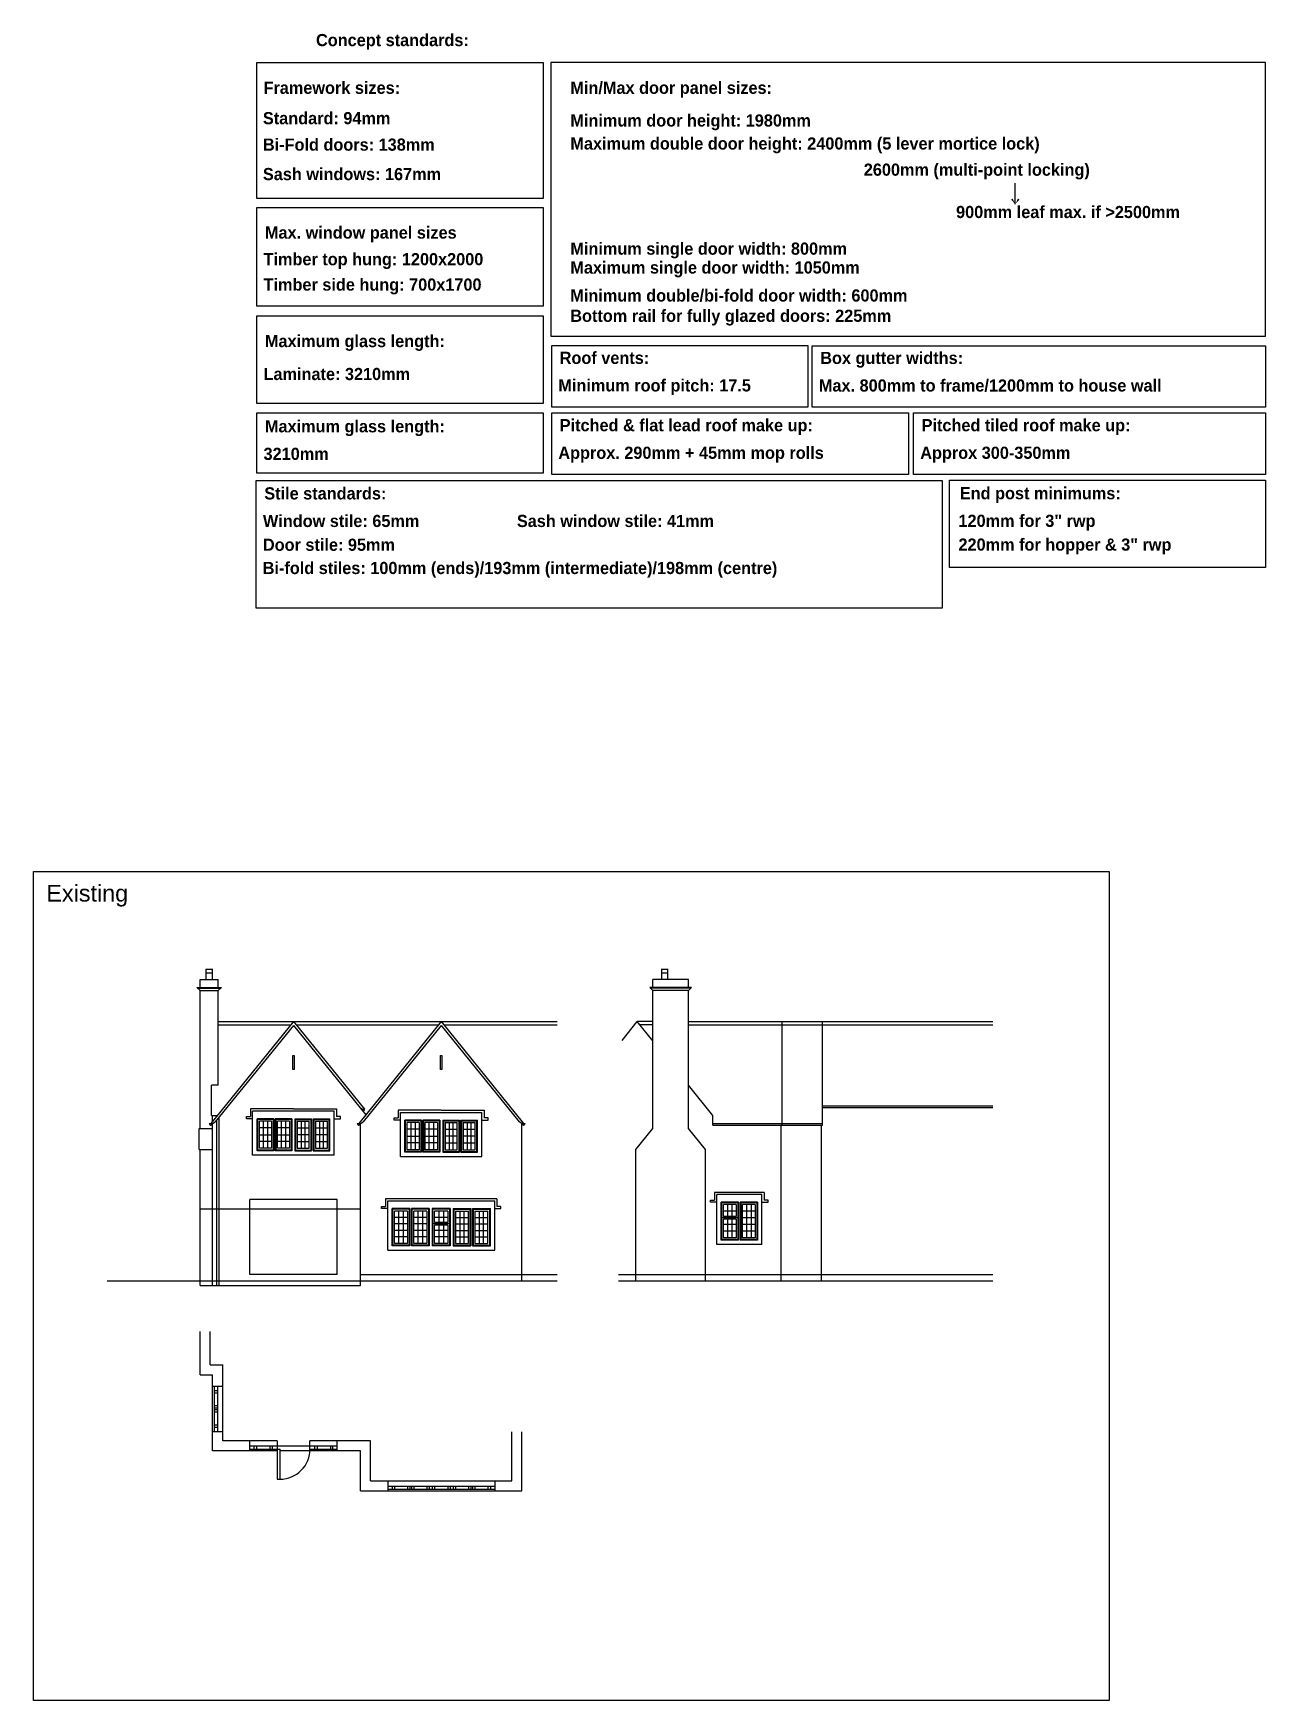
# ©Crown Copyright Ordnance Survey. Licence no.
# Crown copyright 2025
# Model space of a CAD drawing. Header units: millimetres. Extents: x -38686 to 870903, y -23218 to 232707.
# Drawn here: x -38686 to -1821, y -23218 to 26667 of the extents above; entities that cross this region are included whole.
import ezdxf

# ---------------------------------------------------------------- set-up
doc = ezdxf.new("R2010")
doc.units = ezdxf.units.MM
doc.header["$LTSCALE"] = 10
doc.linetypes.add('DASHED', pattern=[19.05, 12.7, -6.35])
for name, color, linetype in [('40 - Detail Outline', 142, 'Continuous'), ('Map', 7, 'Continuous'), ('Site Locations', 7, 'Continuous')]:
    doc.layers.add(name, color=color, linetype=linetype)
doc.styles.add('MtXpl_Adobe_Caslon_P', font='')
doc.styles.get("Standard").update_dxf_attribs({"font": 'arial.ttf'})
doc.styles.get('MtXpl_Adobe_Caslon_P').set_extended_font_data('Adobe Caslon Pro Bold')

msp = doc.modelspace()

# ---------------------------------------------------------------- linework, layer by layer
at = {"layer": 'Map', "color": 143, "ltscale": 10, "true_color": 0x7aafdf}
for p, q in [((-33529.718, -1333.452), (-33321.108, -1333.452)), ((-33514.718, -1640.152), (-33514.718, -1333.452)), ((-33514.718, -1438.095), (-33336.108, -1438.095)), ((-33336.108, -1333.452), (-33336.108, -1640.152)), ((-19903.808, -1333.452), (-19695.197, -1333.452)), ((-19888.808, -1640.152), (-19888.808, -1333.452)), ((-19888.808, -1438.095), (-19710.197, -1438.095)), ((-19710.197, -1333.452), (-19710.197, -1640.152)), ((-33791.456, -1878.205), (-33059.371, -1878.205)), ((-33696.917, -1972.744), (-33791.456, -1878.205)), ((-33767.19, -1902.471), (-33083.636, -1902.471)), ((-33696.917, -1878.205), (-33696.917, -1640.152)), ((-33696.917, -1640.152), (-33153.909, -1640.152)), ((-33696.917, -6099.081), (-33696.917, -1972.744)), ((-33696.917, -1972.744), (-33153.909, -1972.744)), ((-33153.909, -1878.205), (-33153.909, -1640.152)), ((-33153.909, -1972.744), (-33059.371, -1878.205)), ((-33153.909, -4799.084), (-33153.909, -1972.744)), ((-18992.892, -1878.205), (-20248.477, -1878.205)), ((-20153.939, -1972.744), (-20248.477, -1878.205)), ((-19017.157, -1902.471), (-20224.212, -1902.471)), ((-19087.43, -1640.152), (-20153.939, -1640.152)), ((-20153.939, -1878.205), (-20153.939, -1640.152)), ((-19087.43, -1972.744), (-20153.939, -1972.744)), ((-20153.939, -6099.081), (-20153.939, -1972.744)), ((-19087.43, -1878.205), (-19087.43, -1640.152)), ((-19087.43, -1972.744), (-18992.892, -1878.205)), ((-19087.43, -6099.081), (-19087.43, -1972.744)), ((-30904.917, -2898.464), (-33377.914, -5947.732)), ((-33153.909, -2898.464), (-23010.978, -2898.464)), ((-30904.917, -2898.464), (-28776.555, -5522.788)), ((-26484.917, -2898.464), (-28950.914, -5947.732)), ((-26484.917, -2898.464), (-24018.92, -5947.732)), ((-21075.706, -3463.045), (-20620.35, -2898.464)), ((-20153.939, -2898.464), (-20620.35, -2898.464)), ((-20153.939, -3476.753), (-20620.35, -2898.464)), ((-19087.43, -2898.464), (-15080.4, -2898.464)), ((-16280.4, -5997.732), (-16280.4, -2898.464)), ((-15080.4, -5997.732), (-15080.4, -2898.464)), ((-30904.917, -3017.509), (-33244.273, -5901.994)), ((-33153.909, -2998.464), (-30982.903, -2998.464)), ((-30904.917, -3017.509), (-28739.99, -5686.919)), ((-30826.931, -2998.464), (-26562.677, -2998.464)), ((-26484.917, -3017.977), (-28817.273, -5901.994)), ((-26484.917, -3017.977), (-24152.561, -5901.994)), ((-26407.157, -2998.464), (-23010.978, -2998.464)), ((-20153.939, -2998.464), (-20539.697, -2998.464)), ((-19087.43, -2998.464), (-15080.4, -2998.464)), ((-33351.917, -5706.504), (-33351.917, -4799.084)), ((-33153.909, -4799.084), (-33351.917, -4799.084)), ((-18355.563, -5706.504), (-19087.43, -4799.084)), ((-33421.917, -5947.732), (-33321.917, -5947.732)), ((-33351.917, -5706.504), (-33182.275, -5706.504)), ((-33321.917, -5878.686), (-33321.917, -5706.504)), ((-33321.917, -5947.732), (-33244.273, -5901.994)), ((-33321.917, -10797.732), (-33321.917, -5947.732)), ((-33191.917, -10797.732), (-33191.917, -5837.438)), ((-33129.917, -10797.732), (-33129.917, -5760.991)), ((-32312.628, -5807.732), (-32312.628, -5742.732)), ((-32312.628, -5742.732), (-32189.917, -5742.732)), ((-32124.917, -5807.732), (-32312.628, -5807.732)), ((-30904.917, -5512.732), (-32189.917, -5512.732)), ((-32189.917, -5512.732), (-32189.917, -5742.732)), ((-29684.917, -5577.732), (-32124.917, -5577.732)), ((-32124.917, -6892.732), (-32124.917, -5577.732)), ((-31494.917, -5807.732), (-31994.917, -5807.732)), ((-31994.917, -6762.732), (-31994.917, -5807.732)), ((-31514.917, -5827.732), (-31974.917, -5827.732)), ((-31974.917, -6742.732), (-31974.917, -5827.732)), ((-31564.917, -5877.732), (-31924.917, -5877.732)), ((-31924.917, -6692.732), (-31924.917, -5877.732)), ((-31804.917, -6692.732), (-31804.917, -5877.732)), ((-31684.917, -5877.732), (-31684.917, -6692.732)), ((-31564.917, -5877.732), (-31564.917, -6692.732)), ((-31514.917, -5827.732), (-31514.917, -6742.732)), ((-31494.917, -5807.732), (-31494.917, -6762.732)), ((-30949.917, -5807.732), (-31449.917, -5807.732)), ((-31449.917, -5807.732), (-31449.917, -6762.732)), ((-30969.917, -5827.732), (-31429.917, -5827.732)), ((-31429.917, -5827.732), (-31429.917, -6742.732)), ((-31019.917, -5877.732), (-31379.917, -5877.732)), ((-31379.917, -6692.732), (-31379.917, -5877.732)), ((-31259.917, -6692.732), (-31259.917, -5877.732)), ((-31139.917, -5877.732), (-31139.917, -6692.732)), ((-31019.917, -5877.732), (-31019.917, -6692.732)), ((-30969.917, -5827.732), (-30969.917, -6742.732)), ((-30949.917, -5807.732), (-30949.917, -6762.732)), ((-30904.917, -5512.732), (-29619.917, -5512.732)), ((-30859.917, -5807.732), (-30359.917, -5807.732)), ((-30859.917, -5807.732), (-30859.917, -6762.732)), ((-30839.917, -5827.732), (-30379.917, -5827.732)), ((-30839.917, -5827.732), (-30839.917, -6742.732)), ((-30789.917, -5877.732), (-30429.917, -5877.732)), ((-30789.917, -5877.732), (-30789.917, -6692.732)), ((-30669.917, -5877.732), (-30669.917, -6692.732)), ((-30549.917, -6692.732), (-30549.917, -5877.732)), ((-30429.917, -6692.732), (-30429.917, -5877.732)), ((-30379.917, -5827.732), (-30379.917, -6742.732)), ((-30359.917, -5807.732), (-30359.917, -6762.732)), ((-30314.917, -5807.732), (-29814.917, -5807.732)), ((-30314.917, -5807.732), (-30314.917, -6762.732)), ((-30294.917, -5827.732), (-29834.917, -5827.732)), ((-30294.917, -5827.732), (-30294.917, -6742.732)), ((-30244.917, -5877.732), (-29884.917, -5877.732)), ((-30244.917, -5877.732), (-30244.917, -6692.732)), ((-30124.917, -5877.732), (-30124.917, -6692.732)), ((-30004.917, -6692.732), (-30004.917, -5877.732)), ((-29884.917, -6692.732), (-29884.917, -5877.732)), ((-29834.917, -6742.732), (-29834.917, -5827.732)), ((-29814.917, -6762.732), (-29814.917, -5807.732)), ((-29684.917, -6892.732), (-29684.917, -5577.732)), ((-29684.917, -5807.732), (-29497.206, -5807.732)), ((-29619.917, -5512.732), (-29619.917, -5742.732)), ((-29497.206, -5742.732), (-29619.917, -5742.732)), ((-29497.206, -5807.732), (-29497.206, -5742.732)), ((-28994.917, -5947.732), (-28894.917, -5947.732)), ((-28776.802, -5565.467), (-28894.917, -5495.89)), ((-28894.917, -5947.732), (-28817.273, -5901.994)), ((-28894.917, -10797.732), (-28894.917, -5947.732)), ((-28776.802, -5565.467), (-28776.555, -5522.788)), ((-27892.628, -5847.732), (-27892.628, -5782.732)), ((-27892.628, -5782.732), (-27769.917, -5782.732)), ((-27704.917, -5847.732), (-27892.628, -5847.732)), ((-26484.917, -5552.732), (-27769.917, -5552.732)), ((-27769.917, -5552.732), (-27769.917, -5782.732)), ((-27704.917, -5617.732), (-25264.917, -5617.732)), ((-27704.917, -6932.732), (-27704.917, -5617.732)), ((-27074.917, -5847.732), (-27574.917, -5847.732)), ((-27574.917, -6802.732), (-27574.917, -5847.732)), ((-27094.917, -5867.732), (-27554.917, -5867.732)), ((-27554.917, -6782.732), (-27554.917, -5867.732)), ((-27144.917, -5917.732), (-27504.917, -5917.732)), ((-27504.917, -6732.732), (-27504.917, -5917.732)), ((-27384.917, -6732.732), (-27384.917, -5917.732)), ((-27264.917, -5917.732), (-27264.917, -6732.732)), ((-27144.917, -5917.732), (-27144.917, -6732.732)), ((-27094.917, -5867.732), (-27094.917, -6782.732)), ((-27074.917, -5847.732), (-27074.917, -6802.732)), ((-26529.917, -5847.732), (-27029.917, -5847.732)), ((-27029.917, -5847.732), (-27029.917, -6802.732)), ((-26549.917, -5867.732), (-27009.917, -5867.732)), ((-27009.917, -5867.732), (-27009.917, -6782.732)), ((-26599.917, -5917.732), (-26959.917, -5917.732)), ((-26959.917, -6732.732), (-26959.917, -5917.732)), ((-26839.917, -6732.732), (-26839.917, -5917.732)), ((-26719.917, -5917.732), (-26719.917, -6732.732)), ((-26599.917, -5917.732), (-26599.917, -6732.732)), ((-26549.917, -5867.732), (-26549.917, -6782.732)), ((-26529.917, -5847.732), (-26529.917, -6802.732)), ((-26484.917, -5552.732), (-25199.917, -5552.732)), ((-26439.917, -5847.732), (-25939.917, -5847.732)), ((-26439.917, -5847.732), (-26439.917, -6802.732)), ((-26419.917, -5867.732), (-25959.917, -5867.732)), ((-26419.917, -5867.732), (-26419.917, -6782.732)), ((-26369.917, -5917.732), (-26009.917, -5917.732)), ((-26369.917, -5917.732), (-26369.917, -6732.732)), ((-26249.917, -5917.732), (-26249.917, -6732.732)), ((-26129.917, -6732.732), (-26129.917, -5917.732)), ((-26009.917, -6732.732), (-26009.917, -5917.732)), ((-25959.917, -5867.732), (-25959.917, -6782.732)), ((-25939.917, -5847.732), (-25939.917, -6802.732)), ((-25894.917, -5847.732), (-25394.917, -5847.732)), ((-25894.917, -5847.732), (-25894.917, -6802.732)), ((-25874.917, -5867.732), (-25414.917, -5867.732)), ((-25874.917, -5867.732), (-25874.917, -6782.732)), ((-25824.917, -5917.732), (-25464.917, -5917.732)), ((-25824.917, -5917.732), (-25824.917, -6732.732)), ((-25704.917, -5917.732), (-25704.917, -6732.732)), ((-25584.917, -6732.732), (-25584.917, -5917.732)), ((-25464.917, -6732.732), (-25464.917, -5917.732)), ((-25414.917, -6782.732), (-25414.917, -5867.732)), ((-25394.917, -6802.732), (-25394.917, -5847.732)), ((-25264.917, -6932.732), (-25264.917, -5617.732)), ((-25264.917, -5847.732), (-25077.206, -5847.732)), ((-25199.917, -5552.732), (-25199.917, -5782.732)), ((-25077.206, -5782.732), (-25199.917, -5782.732)), ((-25077.206, -5847.732), (-25077.206, -5782.732)), ((-24074.917, -5947.732), (-24152.561, -5901.994)), ((-24074.917, -10657.732), (-24074.917, -5947.732)), ((-24074.917, -5947.732), (-23974.917, -5947.732)), ((-18355.563, -5997.732), (-18355.563, -5706.504)), ((-18355.563, -5947.732), (-16280.4, -5947.732)), ((-16280.4, -5947.732), (-15080.4, -5947.732)), ((-33726.917, -6099.081), (-33321.917, -6099.081)), ((-33726.917, -6727.732), (-33726.917, -6099.081)), ((-31564.917, -6081.482), (-31924.917, -6081.482)), ((-31924.917, -6285.232), (-31564.917, -6285.232)), ((-31019.917, -6081.482), (-31379.917, -6081.482)), ((-31379.917, -6285.232), (-31019.917, -6285.232)), ((-30789.917, -6081.482), (-30429.917, -6081.482)), ((-30429.917, -6285.232), (-30789.917, -6285.232)), ((-30244.917, -6081.482), (-29884.917, -6081.482)), ((-29884.917, -6285.232), (-30244.917, -6285.232)), ((-27144.917, -6121.482), (-27504.917, -6121.482)), ((-27504.917, -6325.232), (-27144.917, -6325.232)), ((-26599.917, -6121.482), (-26959.917, -6121.482)), ((-26959.917, -6325.232), (-26599.917, -6325.232)), ((-26369.917, -6121.482), (-26009.917, -6121.482)), ((-26009.917, -6325.232), (-26369.917, -6325.232)), ((-25824.917, -6121.482), (-25464.917, -6121.482)), ((-25464.917, -6325.232), (-25824.917, -6325.232)), ((-20660.969, -6727.732), (-20153.939, -6099.081)), ((-18580.4, -6727.732), (-19087.43, -6099.081)), ((-18355.563, -5997.732), (-16280.4, -5997.732)), ((-16310.4, -10657.732), (-16310.4, -5997.732)), ((-16280.4, -5997.732), (-15080.4, -5997.732)), ((-15110.4, -10657.732), (-15110.4, -5997.732)), ((-33726.917, -6727.732), (-33321.917, -6727.732)), ((-33696.917, -10797.732), (-33696.917, -6727.732)), ((-29684.917, -6892.732), (-32124.917, -6892.732)), ((-31494.917, -6762.732), (-31994.917, -6762.732)), ((-31514.917, -6742.732), (-31974.917, -6742.732)), ((-31564.917, -6488.982), (-31924.917, -6488.982)), ((-31564.917, -6692.732), (-31924.917, -6692.732)), ((-30949.917, -6762.732), (-31449.917, -6762.732)), ((-30969.917, -6742.732), (-31429.917, -6742.732)), ((-31019.917, -6488.982), (-31379.917, -6488.982)), ((-31019.917, -6692.732), (-31379.917, -6692.732)), ((-30859.917, -6762.732), (-30359.917, -6762.732)), ((-30839.917, -6742.732), (-30379.917, -6742.732)), ((-30789.917, -6488.982), (-30429.917, -6488.982)), ((-30789.917, -6692.732), (-30429.917, -6692.732)), ((-30314.917, -6762.732), (-29814.917, -6762.732)), ((-30294.917, -6742.732), (-29834.917, -6742.732)), ((-30244.917, -6488.982), (-29884.917, -6488.982)), ((-30244.917, -6692.732), (-29884.917, -6692.732)), ((-27704.917, -6932.732), (-25264.917, -6932.732)), ((-27074.917, -6802.732), (-27574.917, -6802.732)), ((-27094.917, -6782.732), (-27554.917, -6782.732)), ((-27144.917, -6528.982), (-27504.917, -6528.982)), ((-27144.917, -6732.732), (-27504.917, -6732.732)), ((-26529.917, -6802.732), (-27029.917, -6802.732)), ((-26549.917, -6782.732), (-27009.917, -6782.732)), ((-26599.917, -6528.982), (-26959.917, -6528.982)), ((-26599.917, -6732.732), (-26959.917, -6732.732)), ((-26439.917, -6802.732), (-25939.917, -6802.732)), ((-26419.917, -6782.732), (-25959.917, -6782.732)), ((-26369.917, -6528.982), (-26009.917, -6528.982)), ((-26369.917, -6732.732), (-26009.917, -6732.732)), ((-25894.917, -6802.732), (-25394.917, -6802.732)), ((-25874.917, -6782.732), (-25414.917, -6782.732)), ((-25824.917, -6528.982), (-25464.917, -6528.982)), ((-25824.917, -6732.732), (-25464.917, -6732.732)), ((-20660.969, -10657.732), (-20660.969, -6727.732)), ((-18580.4, -10657.732), (-18580.4, -6727.732)), ((-32209.917, -10467.732), (-32209.917, -8227.732)), ((-29599.917, -8227.732), (-32209.917, -8227.732)), ((-29599.917, -10467.732), (-29599.917, -8227.732)), ((-28272.628, -8497.732), (-28272.628, -8432.732)), ((-28272.628, -8432.732), (-28149.917, -8432.732)), ((-24819.917, -8202.732), (-28149.917, -8202.732)), ((-28149.917, -8202.732), (-28149.917, -8432.732)), ((-28084.917, -8267.732), (-24884.917, -8267.732)), ((-28084.917, -9737.732), (-28084.917, -8267.732)), ((-24884.917, -9737.732), (-24884.917, -8267.732)), ((-24819.917, -8202.732), (-24819.917, -8432.732)), ((-24697.206, -8432.732), (-24819.917, -8432.732)), ((-24697.206, -8497.732), (-24697.206, -8432.732)), ((-18428.111, -8307.732), (-18428.111, -8242.732)), ((-18428.111, -8242.732), (-18305.4, -8242.732)), ((-18240.4, -8307.732), (-18428.111, -8307.732)), ((-16825.4, -8012.732), (-18305.4, -8012.732)), ((-18305.4, -8012.732), (-18305.4, -8242.732)), ((-18240.4, -9567.732), (-18240.4, -8077.732)), ((-16890.4, -8077.732), (-18240.4, -8077.732)), ((-17590.4, -8307.732), (-18110.4, -8307.732)), ((-18110.4, -9437.732), (-18110.4, -8307.732)), ((-17610.4, -8327.732), (-18090.4, -8327.732)), ((-18090.4, -9417.732), (-18090.4, -8327.732)), ((-17660.4, -8377.732), (-18040.4, -8377.732)), ((-18040.4, -8733.732), (-18040.4, -8377.732)), ((-17913.733, -8733.732), (-17913.733, -8377.732)), ((-17787.067, -8377.732), (-17787.067, -8733.732)), ((-17660.4, -8377.732), (-17660.4, -8733.732)), ((-17610.4, -8327.732), (-17610.4, -9417.732)), ((-17590.4, -8307.732), (-17590.4, -9437.732)), ((-17020.4, -8307.732), (-17540.4, -8307.732)), ((-17540.4, -8307.732), (-17540.4, -9437.732)), ((-17040.4, -8327.732), (-17520.4, -8327.732)), ((-17520.4, -8327.732), (-17520.4, -9417.732)), ((-17090.4, -8377.732), (-17470.4, -8377.732)), ((-17470.4, -9367.732), (-17470.4, -8377.732)), ((-17343.733, -9367.732), (-17343.733, -8377.732)), ((-17217.067, -8377.732), (-17217.067, -9367.732)), ((-17090.4, -8377.732), (-17090.4, -9367.732)), ((-17040.4, -8327.732), (-17040.4, -9417.732)), ((-17020.4, -8307.732), (-17020.4, -9437.732)), ((-16890.4, -9567.732), (-16890.4, -8077.732)), ((-16890.4, -8307.732), (-16702.689, -8307.732)), ((-16825.4, -8012.732), (-16825.4, -8242.732)), ((-16702.689, -8242.732), (-16825.4, -8242.732)), ((-16702.689, -8307.732), (-16702.689, -8242.732)), ((-28084.917, -8497.732), (-28272.628, -8497.732)), ((-27420.917, -8497.732), (-27954.917, -8497.732)), ((-27954.917, -9607.732), (-27954.917, -8497.732)), ((-27440.917, -8517.732), (-27934.917, -8517.732)), ((-27934.917, -9587.732), (-27934.917, -8517.732)), ((-27490.917, -8567.732), (-27884.917, -8567.732)), ((-27884.917, -9537.732), (-27884.917, -8567.732)), ((-27490.917, -8761.732), (-27884.917, -8761.732)), ((-27490.917, -8955.732), (-27884.917, -8955.732)), ((-27753.584, -9537.732), (-27753.584, -8567.732)), ((-27622.25, -8567.732), (-27622.25, -9537.732)), ((-27490.917, -8567.732), (-27490.917, -9537.732)), ((-27440.917, -8517.732), (-27440.917, -9587.732)), ((-27420.917, -8497.732), (-27420.917, -9607.732)), ((-27375.917, -8497.732), (-27375.917, -9607.732)), ((-26841.917, -8497.732), (-27375.917, -8497.732)), ((-26861.917, -8517.732), (-27355.917, -8517.732)), ((-27355.917, -9587.732), (-27355.917, -8517.732)), ((-26911.917, -8567.732), (-27305.917, -8567.732)), ((-27305.917, -9537.732), (-27305.917, -8567.732)), ((-26911.917, -8761.732), (-27305.917, -8761.732)), ((-26911.917, -8955.732), (-27305.917, -8955.732)), ((-27174.584, -9537.732), (-27174.584, -8567.732)), ((-27043.25, -8567.732), (-27043.25, -9537.732)), ((-26911.917, -8567.732), (-26911.917, -9537.732)), ((-26861.917, -8517.732), (-26861.917, -9587.732)), ((-26841.917, -8497.732), (-26841.917, -9607.732)), ((-26751.917, -8497.732), (-26751.917, -9607.732)), ((-26217.917, -8497.732), (-26751.917, -8497.732)), ((-26237.917, -8517.732), (-26731.917, -8517.732)), ((-26731.917, -9587.732), (-26731.917, -8517.732)), ((-26237.917, -8955.732), (-26731.917, -8955.732)), ((-26287.917, -8567.732), (-26681.917, -8567.732)), ((-26681.917, -8915.732), (-26681.917, -8567.732)), ((-26287.917, -8761.732), (-26681.917, -8761.732)), ((-26287.917, -8915.732), (-26681.917, -8915.732)), ((-26550.584, -8915.732), (-26550.584, -8567.732)), ((-26419.25, -8567.732), (-26419.25, -8915.732)), ((-26287.917, -8567.732), (-26287.917, -8915.732)), ((-26237.917, -8517.732), (-26237.917, -9587.732)), ((-26217.917, -8497.732), (-26217.917, -9607.732)), ((-26127.917, -8497.732), (-25593.917, -8497.732)), ((-26127.917, -8497.732), (-26127.917, -9607.732)), ((-26107.917, -8517.732), (-25613.917, -8517.732)), ((-26107.917, -8517.732), (-26107.917, -9587.732)), ((-26057.917, -8567.732), (-25663.917, -8567.732)), ((-26057.917, -8567.732), (-26057.917, -9537.732)), ((-26057.917, -8761.732), (-25663.917, -8761.732)), ((-26057.917, -8955.732), (-25663.917, -8955.732)), ((-25926.584, -8567.732), (-25926.584, -9537.732)), ((-25795.25, -9537.732), (-25795.25, -8567.732)), ((-25663.917, -9537.732), (-25663.917, -8567.732)), ((-25613.917, -9587.732), (-25613.917, -8517.732)), ((-25593.917, -8497.732), (-25593.917, -9607.732)), ((-25548.917, -8497.732), (-25014.917, -8497.732)), ((-25548.917, -8497.732), (-25548.917, -9607.732)), ((-25528.917, -8517.732), (-25034.917, -8517.732)), ((-25528.917, -8517.732), (-25528.917, -9587.732)), ((-25478.917, -8567.732), (-25084.917, -8567.732)), ((-25478.917, -8567.732), (-25478.917, -9537.732)), ((-25478.917, -8761.732), (-25084.917, -8761.732)), ((-25478.917, -8955.732), (-25084.917, -8955.732)), ((-25347.584, -8567.732), (-25347.584, -9537.732)), ((-25216.25, -9537.732), (-25216.25, -8567.732)), ((-25084.917, -9537.732), (-25084.917, -8567.732)), ((-25034.917, -9587.732), (-25034.917, -8517.732)), ((-25014.917, -9607.732), (-25014.917, -8497.732)), ((-24884.917, -8497.732), (-24697.206, -8497.732)), ((-17610.4, -8773.732), (-18090.4, -8773.732)), ((-17660.4, -8575.732), (-18040.4, -8575.732)), ((-17660.4, -8733.732), (-18040.4, -8733.732)), ((-18040.4, -9367.732), (-18040.4, -8813.732)), ((-17660.4, -8813.732), (-18040.4, -8813.732)), ((-17660.4, -8971.732), (-18040.4, -8971.732)), ((-17913.733, -9367.732), (-17913.733, -8813.732)), ((-17787.067, -8813.732), (-17787.067, -9367.732)), ((-17660.4, -8813.732), (-17660.4, -9367.732)), ((-17090.4, -8575.732), (-17470.4, -8575.732)), ((-17090.4, -8773.732), (-17470.4, -8773.732)), ((-17090.4, -8971.732), (-17470.4, -8971.732)), ((-27490.917, -9149.732), (-27884.917, -9149.732)), ((-27490.917, -9343.732), (-27884.917, -9343.732)), ((-26911.917, -9149.732), (-27305.917, -9149.732)), ((-26911.917, -9343.732), (-27305.917, -9343.732)), ((-26681.917, -9537.732), (-26681.917, -8995.732)), ((-26287.917, -8995.732), (-26681.917, -8995.732)), ((-26287.917, -9149.732), (-26681.917, -9149.732)), ((-26287.917, -9343.732), (-26681.917, -9343.732)), ((-26550.584, -9537.732), (-26550.584, -8995.732)), ((-26419.25, -8995.732), (-26419.25, -9537.732)), ((-26287.917, -8995.732), (-26287.917, -9537.732)), ((-26057.917, -9149.732), (-25663.917, -9149.732)), ((-26057.917, -9343.732), (-25663.917, -9343.732)), ((-25478.917, -9149.732), (-25084.917, -9149.732)), ((-25478.917, -9343.732), (-25084.917, -9343.732)), ((-17590.4, -9437.732), (-18110.4, -9437.732)), ((-17610.4, -9417.732), (-18090.4, -9417.732)), ((-17660.4, -9169.732), (-18040.4, -9169.732)), ((-17660.4, -9367.732), (-18040.4, -9367.732)), ((-17020.4, -9437.732), (-17540.4, -9437.732)), ((-17040.4, -9417.732), (-17520.4, -9417.732)), ((-17090.4, -9169.732), (-17470.4, -9169.732)), ((-17090.4, -9367.732), (-17470.4, -9367.732)), ((-28084.917, -9737.732), (-24884.917, -9737.732)), ((-27420.917, -9607.732), (-27954.917, -9607.732)), ((-27440.917, -9587.732), (-27934.917, -9587.732)), ((-27490.917, -9537.732), (-27884.917, -9537.732)), ((-26841.917, -9607.732), (-27375.917, -9607.732)), ((-26861.917, -9587.732), (-27355.917, -9587.732)), ((-26911.917, -9537.732), (-27305.917, -9537.732)), ((-26217.917, -9607.732), (-26751.917, -9607.732)), ((-26237.917, -9587.732), (-26731.917, -9587.732)), ((-26287.917, -9537.732), (-26681.917, -9537.732)), ((-26127.917, -9607.732), (-25593.917, -9607.732)), ((-26107.917, -9587.732), (-25613.917, -9587.732)), ((-26057.917, -9537.732), (-25663.917, -9537.732)), ((-25548.917, -9607.732), (-25014.917, -9607.732)), ((-25528.917, -9587.732), (-25034.917, -9587.732)), ((-25478.917, -9537.732), (-25084.917, -9537.732)), ((-16890.4, -9567.732), (-18240.4, -9567.732)), ((-29599.917, -10467.732), (-32209.917, -10467.732)), ((-36476.375, -10657.732), (-33696.917, -10657.732)), ((-28894.917, -10657.732), (-23010.978, -10657.732)), ((-21176.145, -10657.732), (-9977.795, -10657.732)), ((-33696.917, -13470.8), (-33696.917, -12168.912)), ((-33396.917, -13170.8), (-33396.917, -12168.912)), ((-33396.917, -13170.8), (-33021.917, -13170.8)), ((-33021.917, -15440.8), (-33021.917, -13170.8)), ((-33696.917, -13470.8), (-33321.917, -13470.8)), ((-33321.917, -15740.8), (-33321.917, -13470.8)), ((-33321.917, -13810.8), (-33021.917, -13810.8)), ((-33271.917, -13810.8), (-33271.917, -15160.8)), ((-33271.917, -13940.8), (-33176.917, -13940.8)), ((-33176.917, -13810.8), (-33176.917, -15160.8)), ((-33271.917, -14010.8), (-33176.917, -14010.8)), ((-33271.917, -14390.8), (-33176.917, -14390.8)), ((-33271.917, -14460.8), (-33176.917, -14460.8)), ((-33271.917, -14510.8), (-33176.917, -14510.8)), ((-33271.917, -14580.8), (-33176.917, -14580.8)), ((-33271.917, -14960.8), (-33176.917, -14960.8)), ((-33321.917, -15160.8), (-33021.917, -15160.8)), ((-33271.917, -15030.8), (-33176.917, -15030.8)), ((-31395.917, -15440.8), (-33021.917, -15440.8)), ((-32209.917, -15740.8), (-32209.917, -15440.8)), ((-31395.917, -15440.8), (-31395.917, -15690.8)), ((-28594.917, -15440.8), (-30413.917, -15440.8)), ((-30413.917, -15690.8), (-30413.917, -15440.8)), ((-29599.917, -15740.8), (-29599.917, -15440.8)), ((-28594.917, -16640.8), (-28594.917, -15440.8)), ((-24374.917, -16640.8), (-24374.917, -15176.943)), ((-24074.917, -16940.8), (-24074.917, -15176.943)), ((-31395.917, -15740.8), (-33321.917, -15740.8)), ((-32209.917, -15595.8), (-29599.917, -15595.8)), ((-32209.917, -15690.8), (-31300.917, -15690.8)), ((-32079.917, -15690.8), (-32079.917, -15595.8)), ((-32009.917, -15595.8), (-32009.917, -15690.8)), ((-31615.917, -15595.8), (-31615.917, -15690.8)), ((-31545.917, -15595.8), (-31545.917, -15690.8)), ((-31395.917, -15690.8), (-31395.917, -16590.8)), ((-31300.917, -16590.8), (-31300.917, -15690.8)), ((-28894.917, -15740.8), (-31300.917, -15740.8)), ((-30413.917, -15690.8), (-29599.917, -15690.8)), ((-30263.917, -15690.8), (-30263.917, -15595.8)), ((-30193.917, -15595.8), (-30193.917, -15690.8)), ((-29799.917, -15595.8), (-29799.917, -15690.8)), ((-29729.917, -15690.8), (-29729.917, -15595.8)), ((-28894.917, -16940.8), (-28894.917, -15740.8)), ((-31395.917, -16590.8), (-31300.917, -16590.8)), ((-28894.917, -16940.8), (-24074.917, -16940.8)), ((-28594.917, -16640.8), (-24374.917, -16640.8)), ((-28084.917, -16640.8), (-28084.917, -16940.8)), ((-28084.917, -16795.8), (-24884.917, -16795.8)), ((-28084.917, -16890.8), (-24884.917, -16890.8)), ((-27954.917, -16795.8), (-27954.917, -16890.8)), ((-27884.917, -16795.8), (-27884.917, -16890.8)), ((-27490.917, -16795.8), (-27490.917, -16890.8)), ((-27420.917, -16795.8), (-27420.917, -16890.8)), ((-27375.917, -16795.8), (-27375.917, -16890.8)), ((-27305.917, -16795.8), (-27305.917, -16890.8)), ((-26911.917, -16795.8), (-26911.917, -16890.8)), ((-26841.917, -16795.8), (-26841.917, -16890.8)), ((-26751.917, -16795.8), (-26751.917, -16890.8)), ((-26681.917, -16795.8), (-26681.917, -16890.8)), ((-26287.917, -16795.8), (-26287.917, -16890.8)), ((-26217.917, -16795.8), (-26217.917, -16890.8)), ((-26127.917, -16795.8), (-26127.917, -16890.8)), ((-26057.917, -16795.8), (-26057.917, -16890.8)), ((-25663.917, -16795.8), (-25663.917, -16890.8)), ((-25593.917, -16795.8), (-25593.917, -16890.8)), ((-25548.917, -16795.8), (-25548.917, -16890.8)), ((-25478.917, -16795.8), (-25478.917, -16890.8)), ((-25084.917, -16795.8), (-25084.917, -16890.8)), ((-25014.917, -16795.8), (-25014.917, -16890.8)), ((-24884.917, -16640.8), (-24884.917, -16940.8))]:
    msp.add_line(p, q, dxfattribs=at)
at = {"layer": 'Map', "color": 143, "ltscale": 10, "true_color": 0x7aafdf, "transparency": 33554559}
for p, q in [((-15080.4, -2898.464), (-9977.795, -2898.464)), ((-15080.4, -2998.464), (-9977.795, -2998.464)), ((-15080.4, -5417.528), (-9977.795, -5417.528)), ((-15080.4, -5467.528), (-9977.795, -5467.528))]:
    msp.add_line(p, q, dxfattribs=at)
at = {"layer": 'Map', "color": 143, "linetype": 'DASHED', "ltscale": 0.1, "true_color": 0x7aafdf}
for p, q in [((-33696.917, -8507.732), (-28894.917, -8507.732)), ((-28894.917, -10467.732), (-23010.978, -10467.732)), ((-21176.145, -10467.732), (-9977.795, -10467.732)), ((-33696.917, -10657.732), (-28894.917, -10657.732))]:
    msp.add_line(p, q, dxfattribs=at)
at = {"layer": 'Map', "color": 143, "linetype": 'Continuous', "ltscale": 0.1, "true_color": 0x7aafdf}
msp.add_line((-33696.917, -10797.732), (-28894.917, -10797.732), dxfattribs=at)
at = {"layer": 'Map', "color": 6, "ltscale": 10}
for points in [[(-31998.266, 25792.837), (-23437.377, 25792.837), (-23437.377, 21722.713), (-31998.266, 21722.713)], [(-23200.889, 17607.639), (-1824.477, 17607.639), (-1824.477, 25794.836), (-23200.889, 25794.836)], [(-31998.266, 21460.489), (-23437.377, 21460.489), (-23437.377, 18509.214), (-31998.266, 18509.214)], [(-31998.266, 18213.644), (-23437.377, 18213.644), (-23437.377, 15596.665), (-31998.266, 15596.665)], [(-23179.69, 17324.695), (-15514.568, 17324.695), (-15514.568, 15481.281), (-23179.69, 15481.281)], [(-15385.937, 17322.29), (-1826.053, 17322.29), (-1826.053, 15478.876), (-15385.937, 15478.876)], [(-31998.266, 15315.047), (-23437.377, 15315.047), (-23437.377, 13503.901), (-31998.266, 13503.901)], [(-23179.69, 15309.451), (-12506.232, 15309.451), (-12506.232, 13466.038), (-23179.69, 13466.038)], [(-12353.377, 15309.451), (-1824.477, 15309.451), (-1824.477, 13466.038), (-12353.377, 13466.038)], [(-32017.036, 13293.532), (-11497.42, 13293.532), (-11497.42, 9471.261), (-32017.036, 9471.261)], [(-11277.015, 13298.669), (-1821.338, 13298.669), (-1821.338, 10681.69), (-11277.015, 10681.69)]]:
    msp.add_lwpolyline(points, close=True, dxfattribs=at)
at = {"layer": 'Map', "color": 2, "ltscale": 10}
msp.add_lwpolyline([(-38685.639, 1591.841), (-6499.795, 1591.841), (-6499.795, -23218.033), (-38685.639, -23218.033)], close=True, dxfattribs=at)
at = {"layer": 'Map', "color": 143, "ltscale": 10, "true_color": 0x7aafdf}
for points in [[(-30924.853, -3917.237), (-30884.981, -3917.237), (-30884.981, -4332.299), (-30924.853, -4332.299)], [(-26504.853, -3917.705), (-26464.981, -3917.705), (-26464.981, -4332.767), (-26504.853, -4332.767)]]:
    msp.add_lwpolyline(points, close=True, dxfattribs=at)
for centre, radius, start, end in [((-33371.917, -5947.732), 50, 180, 0), ((-28944.917, -5947.732), 50, 180, 0), ((-24024.917, -5947.732), 50, 180, 0), ((-31300.917, -15703.706), 887.094, 270, 0.8336116)]:
    msp.add_arc(centre, radius, start, end, dxfattribs=at)
at = {"layer": 'Site Locations'}
msp.add_lwpolyline([(-9310.571, 21560.888), (-9315.409, 22182.938)], dxfattribs=at)
msp.add_lwpolyline([(-9415.521, 21708.2, 55.66, 0, 0), (-9310.571, 21560.888, 0, 55.66, 0), (-9207.925, 21709.815, 0, 0, 0)], format="xyseb", dxfattribs=at)

# ---------------------------------------------------------------- texts
at = {"layer": '40 - Detail Outline', "color": 3, "style": 'MtXpl_Adobe_Caslon_P'}
for s, p in [('Framework sizes:', (-31799.782, 24857.368)), ('Min/Max door panel sizes:', (-22620.879, 24857.368)), ('Max. window panel sizes', (-31757.856, 20525.021)), ('Maximum glass length:', (-31757.856, 17278.175)), ('Roof vents:', (-22939.28, 16776.662)), ('Box gutter widths:', (-15145.527, 16774.257)), ('Maximum glass length:', (-31757.856, 14728.908)), ('Pitched & flat lead roof make up:', (-22939.28, 14761.419)), ('Pitched tiled roof make up:', (-12112.966, 14761.419)), ('Stile standards:', (-31776.626, 12721.17)), ('End post minimums:', (-10969.733, 12726.307))]:
    msp.add_text(s, height=364.04441, dxfattribs=at).set_placement(p)
at = {"layer": 'Map', "color": 6, "ltscale": 10, "style": 'MtXpl_Adobe_Caslon_P'}
msp.add_text('Concept standards:', height=364.04441, dxfattribs=at).set_placement((-30229.488, 26283.995))
at = {"layer": 'Map', "color": 2, "ltscale": 10, "insert": (-38296.043, 1189.762), "char_height": 500, "attachment_point": 1}
msp.add_mtext_dynamic_manual_height_columns('Existing', width=6945.60928, gutter_width=425, heights=[0], dxfattribs=at)
at = {"layer": 'Site Locations', "style": 'MtXpl_Adobe_Caslon_P'}
for s, height, p in [('Standard: 94mm', 364.04441, (-31818.244, 23947.618)), ('Minimum door height: 1980mm', 364.04441, (-22620.879, 23879.312)), ('Bi-Fold doors: 138mm', 364.04441, (-31818.244, 23156.787)), ('Maximum double door height: 2400mm (5 lever mortice lock)', 364.04441, (-22620.879, 23190.221)), ('Sash windows: 167mm', 364.04441, (-31818.244, 22275.025)), ('2600mm (multi-point locking)', 364.04441, (-13843.154, 22407.522)), ('900mm leaf max. if >2500mm', 364.04441, (-11082.191, 21140.373)), ('Timber top hung: 1200x2000', 364.04441, (-31798.892, 19727.978)), ('Minimum single door width: 800mm', 364.04441, (-22620.879, 20044.308)), ('Maximum single door width: 1050mm', 364.04441, (-22620.879, 19479.63)), ('Timber side hung: 700x1700', 364.04441, (-31798.892, 18968.703)), ('Minimum double/bi-fold door width: 600mm', 364.04441, (-22623.075, 18642.141)), ('Bottom rail for fully glazed doors: 225mm ', 364.04441, (-22623.075, 18035.383)), ('Laminate: 3210mm ', 364.04441, (-31798.892, 16293.575)), ('Minimum roof pitch: 17.5', 364.04441, (-22980.316, 15952.008)), ('Max. 800mm to frame/1200mm to house wall', 364.04441, (-15186.563, 15949.603)), ('3210mm ', 364.0444, (-31798.892, 13904.254)), ('Approx. 290mm + 45mm mop rolls', 364.04441, (-22980.316, 13936.765)), ('Approx 300-350mm', 364.04441, (-12154.002, 13936.765)), ('Window stile: 65mm', 364.04441, (-31817.662, 11896.516)), ('Sash window stile: 41mm', 364.04441, (-24220.54, 11896.516)), ('120mm for 3" rwp', 364.04441, (-11010.768, 11901.653)), ('Door stile: 95mm', 364.04441, (-31817.662, 11184.827)), ('220mm for hopper & 3" rwp', 364.04441, (-11010.768, 11189.964)), ('Bi-fold stiles: 100mm (ends)/193mm (intermediate)/198mm (centre)', 364.04441, (-31824.55, 10489.149))]:
    msp.add_text(s, height=height, dxfattribs=at).set_placement(p)

doc.saveas('drawing.dxf')
